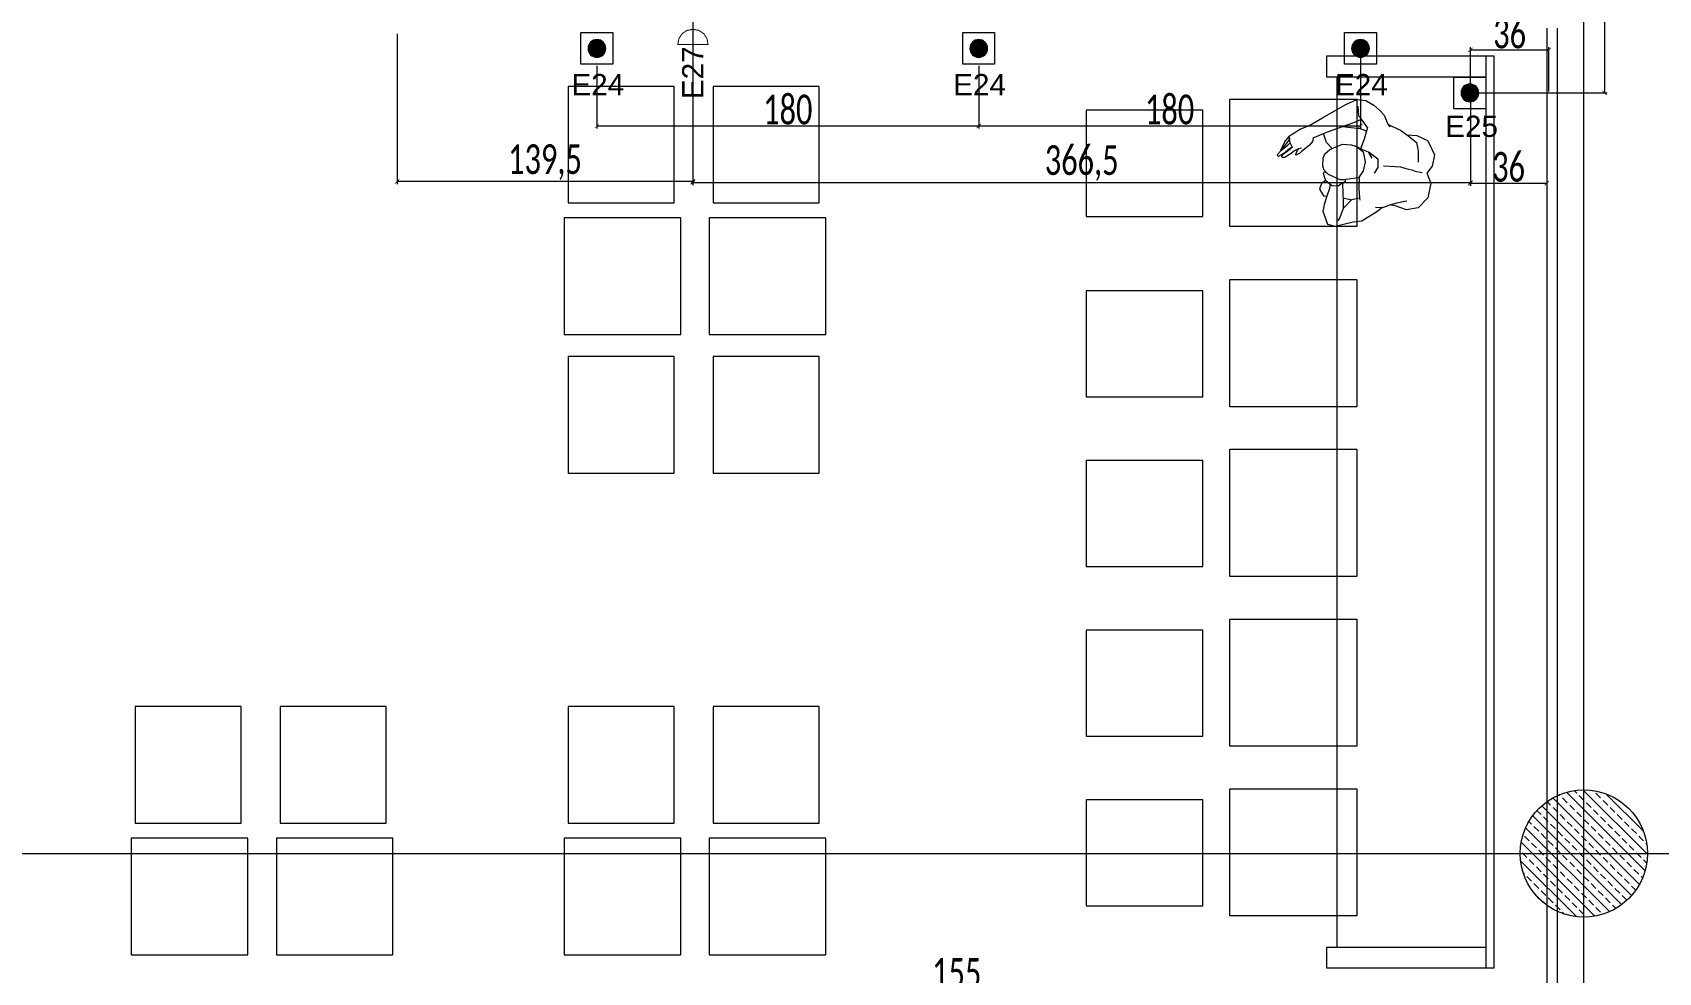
# Model space of a CAD drawing. Header units: millimetres. Extents: x -24 to 530668, y -246875 to -2983.
# Drawn here: x 266653 to 267419, y -118709 to -118266 of the extents above; entities that cross this region are included whole.
import ezdxf
from ezdxf.enums import TextEntityAlignment as Align

# ---------------------------------------------------------------- set-up
doc = ezdxf.new("R2010")
doc.units = ezdxf.units.MM
doc.header["$PDMODE"] = 2
doc.layers.get('0').update_dxf_attribs({"lineweight": 20})
for name, color, linetype, lineweight in [('aydınlatma yazı', 1, 'Continuous', 20), ('elektrik', 10, 'Continuous', 9), ('T_elektrik', 10, 'Continuous', 9), ('t_tarama', 253, 'Continuous', 5), ('t_yazı', 23, 'Continuous', 25), ('ölçü', 251, 'Continuous', 5)]:
    doc.layers.add(name, color=color, linetype=linetype, lineweight=lineweight)
doc.layers.add('Kıtc-014 Elk Tes İşaretler', color=1, linetype='Continuous')
doc.styles.add('ARIALT', font='arial.ttf', dxfattribs={"height": 10})
doc.styles.add('txt_tur_1', font='arial.ttf', dxfattribs={"height": 1.5})
doc.styles.add('Ölçü50', font='calibri.ttf', dxfattribs={"width": 0.7})
doc.dimstyles.new('olcu10', dxfattribs={"dimtxt": 14, "dimasz": 2, "dimexe": 1.25, "dimexo": 0.625, "dimgap": 0.5, "dimtad": 1, "dimdec": 1, "dimrnd": 0.5, "dimzin": 9, "dimtxsty": 'Ölçü50', "dimblk": 'ARCHTICK', "dimcen": 2, "dimclrd": 256, "dimclre": 256, "dimclrt": 6, "dimazin": 2, "dimtfac": 1, "dimtdec": 1, "dimtix": 1, "dimtmove": 0, "dimatfit": 3, "dimldrblk": 'ARCHTICK', "dimfxl": 1, "dimlwd": -1, "dimarcsym": 0})

# ---------------------------------------------------------------- blocks, each defined once
blk = doc.blocks.new('dada')
for p, q in [((219967.82, -31810.1), (219965.63, -31815.29)), ((219973.43, -31806.86), (219967.82, -31810.1)), ((219980.49, -31806.97), (219973.43, -31806.86)), ((219984.71, -31810.01), (219980.49, -31806.97)), ((219984.28, -31815.56), (219984.55, -31812.14)), ((219988.56, -31808.22), (219984.71, -31810.01)), ((219993.91, -31808.37), (219988.56, -31808.22)), ((219998.88, -31812.26), (219993.91, -31808.37)), ((219999.67, -31813.16), (219998.88, -31812.26)), ((219965.63, -31815.29), (219966.32, -31821.02)), ((219966.74, -31822.57), (219967.93, -31820.3)), ((219967.93, -31820.3), (219969.4, -31817.13)), ((219969.4, -31817.13), (219969.8, -31816.05)), ((219984.57, -31817.26), (219984.28, -31815.56)), ((219984.6, -31818.7), (219984.57, -31817.26)), ((219984.6, -31820.52), (219984.6, -31818.7)), ((219984.72, -31822.78), (219984.6, -31820.52)), ((219993.96, -31816.3), (219988.77, -31815.1)), ((219997.59, -31817.95), (219993.96, -31816.3)), ((219999.73, -31822.23), (219997.59, -31817.95)), ((220000.91, -31818.54), (219999.67, -31813.16)), ((220000.18, -31823.15), (220000.91, -31818.54)), ((219964.1, -31826.49), (219961.55, -31828.75)), ((219963.56, -31829.8), (219964.1, -31826.49)), ((219964.1, -31826.49), (219966.74, -31822.57)), ((219966.32, -31821.02), (219966.1, -31823.52)), ((219983.43, -31830.57), (219984.36, -31825.28)), ((219984.36, -31825.28), (219984.72, -31822.78)), ((220001.59, -31826.62), (219999.73, -31822.23)), ((220002.81, -31832.98), (220001.59, -31826.62)), ((219955.53, -31834.58), (219954.16, -31838.39)), ((219961.55, -31828.75), (219955.53, -31834.58)), ((219981.99, -31833.12), (219978.94, -31834.02)), ((219985.92, -31833.89), (219981.99, -31833.12)), ((219988.02, -31838.63), (219985.92, -31833.89)), ((220002.93, -31833.11), (220001.86, -31831.93)), ((220006.66, -31835.82), (220002.93, -31833.11)), ((220008.27, -31838.35), (220006.66, -31835.82)), ((219954.16, -31838.39), (219950.29, -31846.24)), ((219964.26, -31841.56), (219959.4, -31844.48)), ((219964.25, -31845.64), (219964.26, -31841.56)), ((219965.95, -31838.14), (219964.26, -31841.56)), ((219965.95, -31838.14), (219964.98, -31837.71)), ((219970.28, -31839.47), (219965.95, -31838.14)), ((219975.28, -31840.42), (219970.28, -31839.47)), ((219975.15, -31840.74), (219972.56, -31847.46)), ((219978.82, -31839.44), (219975.15, -31840.74)), ((219983.21, -31839.4), (219978.82, -31839.44)), ((219987.64, -31841.51), (219983.21, -31839.4)), ((219988.07, -31839.19), (219985.66, -31836.85)), ((219989.39, -31844.89), (219987.64, -31841.51)), ((219988.07, -31839.19), (219988.02, -31838.63)), ((219988.47, -31841.63), (219988.07, -31839.19)), ((219989.1, -31844.08), (219988.47, -31841.63)), ((219993.46, -31842.32), (219988.64, -31842.96)), ((219999.27, -31842.1), (219993.46, -31842.32)), ((219997.93, -31845.57), (219997.61, -31842.23)), ((219999.27, -31842.1), (220002.34, -31845.71)), ((220010.11, -31841.56), (220008.27, -31838.35)), ((220011.49, -31845.77), (220010.11, -31841.56)), ((219950.29, -31846.24), (219950.45, -31849.81)), ((219950.45, -31849.81), (219955.8, -31853.26)), ((219954.91, -31845.07), (219953.11, -31845.59)), ((219959.4, -31844.48), (219954.91, -31845.07)), ((219962.84, -31845.25), (219959.4, -31844.48)), ((219970.62, -31847.5), (219962.84, -31845.25)), ((219969.08, -31849.16), (219968.58, -31852.23)), ((219970.59, -31848.03), (219969.08, -31849.16)), ((219970.97, -31847.21), (219970.59, -31848.03)), ((219972.17, -31846.32), (219970.97, -31847.21)), ((219972.17, -31846.32), (219972.92, -31846.53)), ((219972.56, -31847.46), (219972.17, -31849.01)), ((219972.17, -31849.01), (219973.41, -31854.95)), ((219988.91, -31851.81), (219989.4, -31847.79)), ((219989.4, -31845.86), (219989.1, -31844.08)), ((219989.4, -31847.79), (219989.39, -31844.89)), ((219997.01, -31853.72), (219997.93, -31845.57)), ((219997.01, -31853.72), (219999.97, -31848.98)), ((219999.97, -31848.98), (220002.34, -31845.71)), ((220002.34, -31845.71), (220003.54, -31847.27)), ((220003.54, -31847.27), (220008.04, -31848.65)), ((220007.38, -31854.47), (220010.84, -31850.1)), ((220010.84, -31850.1), (220011.49, -31845.77)), ((220010.84, -31850.1), (220010.84, -31850.1)), ((219955.8, -31853.26), (219959.9, -31853.53)), ((219959.9, -31853.53), (219963.48, -31853.17)), ((219963.15, -31854.85), (219963.36, -31853.18)), ((219965.64, -31857.49), (219963.15, -31854.85)), ((219963.48, -31853.17), (219967.29, -31852.84)), ((219968.51, -31857.12), (219965.64, -31857.49)), ((219967.29, -31852.84), (219968.82, -31852.87)), ((219970.32, -31855.52), (219968.51, -31857.12)), ((219968.58, -31852.23), (219970.19, -31855.43)), ((219968.58, -31852.23), (219968.58, -31852.23)), ((219970.19, -31855.43), (219971.96, -31856.56)), ((219971.96, -31856.56), (219973.39, -31857.25)), ((219973.39, -31857.25), (219974.3, -31857.1)), ((219973.41, -31854.95), (219974.93, -31857.36)), ((219974.3, -31857.1), (219974, -31855.88)), ((219974.93, -31857.36), (219976.56, -31858.48)), ((219976.56, -31858.48), (219980.28, -31859.2)), ((219980.28, -31859.2), (219982.44, -31858.76)), ((219982.44, -31858.76), (219985.09, -31857.09)), ((219985.09, -31857.09), (219988.91, -31851.81)), ((219985.8, -31856.21), (219987.9, -31859.37)), ((219993.17, -31859.66), (219997.01, -31853.72)), ((219998.72, -31863.72), (220003.67, -31858.47)), ((220003.67, -31858.47), (220007.38, -31854.47)), ((219986.8, -31865.87), (219984.86, -31866.77)), ((219988.57, -31865.91), (219986.8, -31865.87)), ((219987.9, -31859.37), (219991.64, -31861.58)), ((219988.57, -31865.91), (219991.64, -31861.58)), ((219991.64, -31861.58), (219993.17, -31859.66)), ((219993.34, -31869.51), (219998.72, -31863.72)), ((219980.08, -31870.45), (219978.82, -31871.79)), ((219978.82, -31871.79), (219978.86, -31872.05)), ((219978.86, -31872.05), (219979.15, -31872.17)), ((219979.15, -31872.17), (219981.22, -31871.84)), ((219979.15, -31874.38), (219980.27, -31873.42)), ((219981.05, -31869.82), (219980.08, -31870.45)), ((219980.27, -31873.42), (219981.5, -31872.16)), ((219983.16, -31868.07), (219981.05, -31869.82)), ((219981.22, -31871.84), (219982.18, -31871.28)), ((219981.5, -31872.16), (219982.18, -31871.28)), ((219982.18, -31871.28), (219982.73, -31870.18)), ((219984.86, -31866.77), (219983.16, -31868.07)), ((219991.22, -31872.75), (219987.88, -31875.86)), ((219993.34, -31869.51), (219991.22, -31872.75)), ((219976.27, -31878.1), (219976.66, -31876.87)), ((219976.41, -31878.38), (219976.27, -31878.1)), ((219976.79, -31878.46), (219976.41, -31878.38)), ((219976.48, -31879.78), (219978.12, -31877.92)), ((219976.62, -31880.37), (219976.48, -31879.78)), ((219976.88, -31880.62), (219976.62, -31880.37)), ((219976.66, -31876.87), (219977.52, -31876.06)), ((219977.86, -31877.77), (219976.79, -31878.46)), ((219979.16, -31879.29), (219976.88, -31880.62)), ((219977.52, -31876.06), (219978.45, -31875.03)), ((219978.67, -31877.01), (219977.86, -31877.77)), ((219978.12, -31877.92), (219979.05, -31877.16)), ((219978.45, -31875.03), (219979.15, -31874.38)), ((219980.13, -31875.83), (219978.67, -31877.01)), ((219979.05, -31877.16), (219980.26, -31876.22)), ((219981.04, -31877.69), (219979.16, -31879.29)), ((219981.25, -31878.56), (219979.16, -31879.29)), ((219979.44, -31879.52), (219979.16, -31879.29)), ((219981.03, -31879.23), (219979.44, -31879.52)), ((219982.07, -31874.36), (219980.13, -31875.83)), ((219980.26, -31876.22), (219981.28, -31875.32)), ((219984.29, -31878.28), (219981.03, -31879.23)), ((219982.21, -31876.84), (219981.04, -31877.69)), ((219983.47, -31877.43), (219981.25, -31878.56)), ((219981.28, -31875.32), (219982.23, -31874.56)), ((219982.23, -31874.56), (219982.07, -31874.36)), ((219982.21, -31876.84), (219983.86, -31875.88)), ((219982.23, -31874.56), (219983.86, -31875.88)), ((219985.17, -31876.82), (219983.47, -31877.43)), ((219983.86, -31875.88), (219986.68, -31877.05)), ((219986.68, -31877.05), (219984.29, -31878.28)), ((219985.98, -31876.82), (219985.17, -31876.82)), ((219987.88, -31875.86), (219986.68, -31877.05))]:
    blk.add_line(p, q)
blk = doc.blocks.new('NEW')
at = {"layer": 't_tarama'}
h = blk.add_hatch(dxfattribs=at)
h.set_pattern_fill('ANSI33', color=256, angle=90, style=0)
h.set_pattern_definition([(135, (243526.0257, -129410.637), (-4.490128, -4.490128), []), (135, (243526.0257, -129406.147), (-4.490128, -4.490128), [3.175, -1.5875])])
edge = h.paths.add_edge_path()
edge.add_arc((272671.03, -115085.64), 30, 0, 360)
for p, q in [((272671.03, -116910.64, -17966.19), (272671.03, -113648.37, -17966.19)), ((272653.56, -114696.57), (272653.56, -115154.65)), ((272624.81, -114709.55), (272624.81, -115139.79)), ((272628.81, -115139.79), (272628.81, -114709.55)), ((270154.63, -115085.64, -17966.19), (273422.43, -115085.64, -17966.19))]:
    blk.add_line(p, q, dxfattribs=at)
for points in [[(272658.56, -115154.65), (272658.56, -114696.57)], [(272624.81, -114719.55), (272549.81, -114719.55), (272549.81, -114709.55), (272628.81, -114709.55)], [(272554.81, -115129.79), (272554.81, -114719.55)], [(272190.29, -114785.99), (272190.29, -114840.99), (272245.29, -114840.99), (272245.29, -114785.99), (272190.29, -114785.99)], [(272258.69, -114785.99), (272258.69, -114840.99), (272313.69, -114840.99), (272313.69, -114785.99), (272258.69, -114785.99)], [(271986.19, -115078.42), (271986.19, -115133.42), (272041.19, -115133.42), (272041.19, -115078.42), (271986.19, -115078.42)], [(272054.6, -115078.42), (272054.6, -115133.42), (272109.6, -115133.42), (272109.6, -115078.42), (272054.6, -115078.42)], [(272190.29, -115078.42), (272190.29, -115133.42), (272245.29, -115133.42), (272245.29, -115078.42), (272190.29, -115078.42)], [(272258.69, -115078.42), (272258.69, -115133.42), (272313.69, -115133.42), (272313.69, -115078.42), (272258.69, -115078.42)], [(272628.81, -115139.79), (272549.81, -115139.79), (272549.81, -115129.79), (272624.81, -115129.79)]]:
    blk.add_lwpolyline(points, dxfattribs=at)
for points in [[(272192.13, -114723.95), (272192.13, -114778.95), (272242.13, -114778.95), (272242.13, -114723.95)], [(272260.54, -114723.95), (272260.54, -114778.95), (272310.54, -114778.95), (272310.54, -114723.95)], [(272564.08, -114730.02), (272564.08, -114790.02), (272504.08, -114790.02), (272504.08, -114730.02)], [(272436.36, -114785.25), (272491.36, -114785.25), (272491.36, -114735.25), (272436.36, -114735.25)], [(272564.08, -114815.08), (272564.08, -114875.08), (272504.08, -114875.08), (272504.08, -114815.08)], [(272436.36, -114870.32), (272491.36, -114870.32), (272491.36, -114820.32), (272436.36, -114820.32)], [(272192.13, -114851.33), (272192.13, -114906.33), (272242.13, -114906.33), (272242.13, -114851.33)], [(272260.54, -114851.33), (272260.54, -114906.33), (272310.54, -114906.33), (272310.54, -114851.33)], [(272436.36, -114950.34), (272491.36, -114950.34), (272491.36, -114900.34), (272436.36, -114900.34)], [(272564.08, -114895.1), (272564.08, -114955.1), (272504.08, -114955.1), (272504.08, -114895.1)], [(272564.08, -114975.12), (272564.08, -115035.12), (272504.08, -115035.12), (272504.08, -114975.12)], [(272564.08, -114975.12), (272564.08, -115035.12), (272504.08, -115035.12), (272504.08, -114975.12)], [(272436.36, -115030.35), (272491.36, -115030.35), (272491.36, -114980.35), (272436.36, -114980.35)], [(272436.36, -115030.35), (272491.36, -115030.35), (272491.36, -114980.35), (272436.36, -114980.35)], [(271988.03, -115016.38), (271988.03, -115071.38), (272038.03, -115071.38), (272038.03, -115016.38)], [(272056.44, -115016.38), (272056.44, -115071.38), (272106.44, -115071.38), (272106.44, -115016.38)], [(272192.13, -115016.38), (272192.13, -115071.38), (272242.13, -115071.38), (272242.13, -115016.38)], [(272260.54, -115016.38), (272260.54, -115071.38), (272310.54, -115071.38), (272310.54, -115016.38)], [(272564.08, -115055.13), (272564.08, -115115.13), (272504.08, -115115.13), (272504.08, -115055.13)], [(272436.36, -115110.37), (272491.36, -115110.37), (272491.36, -115060.37), (272436.36, -115060.37)]]:
    blk.add_lwpolyline(points, close=True, dxfattribs=at)
blk.add_circle((272671.03, -115085.64), 30, dxfattribs=at)
at = {"layer": 't_tarama', "xscale": -1, "rotation": 256.7058778140276}
blk.add_blockref('dada', (252969.07, -336169.22, 0), dxfattribs=at)
at = {"layer": 't_tarama', "style": 'txt_tur_1'}
for tag, p in [('19S', (270127.4, -114276.05, -17966.19)), ('20T', (270114.02, -115101.05, -17966.19)), ('21U', (270114.02, -116087.05, -17966.19)), ('22V', (270114.02, -116926.05, -17966.19))]:
    blk.add_attdef(tag, text='', height=30, dxfattribs=at).set_placement(p, align=Align.CENTER)
blk = doc.blocks.new('A$C53525628')
at = {"layer": 'T_elektrik'}
h = blk.add_hatch(color=256, dxfattribs=at)
edge = h.paths.add_edge_path()
edge.add_arc((7.5, 7.5), 4.17, 0, 360)
blk.add_lwpolyline([(0, 0), (15, 0), (15, 15), (0, 15)], close=True, dxfattribs=at)
blk.add_circle((7.5, 7.5), 4.17, dxfattribs=at)
blk = doc.blocks.new('TEKLİ PRİZ')
at = {"layer": 'T_elektrik', "lineweight": 18, "const_width": 0.4}
for points in [[(6426.13, -7872.69), (6426.13, -7886.06)], [(6432.06, -7886.06), (6431.64, -7883.74), (6430.37, -7881.83), (6428.46, -7880.56), (6426.13, -7880.14), (6423.81, -7880.56), (6421.9, -7881.83), (6420.63, -7883.74), (6420.21, -7886.06), (6432.06, -7886.06)]]:
    blk.add_lwpolyline(points, dxfattribs=at)
blk = doc.blocks.new('_ArchTick')
at = {"color": 0, "linetype": 'ByBlock', "const_width": 0.15}
blk.add_lwpolyline([(-0.5, -0.5), (0.5, 0.5)], dxfattribs=at)
blk = doc.blocks.new('*D972')
at = {"layer": 'aydınlatma yazı', "lineweight": -2, "transparency": 16777216}
for p, q in [((267469.22, -117869.36), (267502.91, -117869.36)), ((267439.39, -118309.63), (267502.91, -118309.63))]:
    blk.add_line(p, q, dxfattribs=at)
at = {"layer": 'aydınlatma yazı', "transparency": 16777216}
blk.add_line((267501.66, -117869.36), (267501.66, -118309.63), dxfattribs=at)
at = {"layer": 'DEFPOINTS', "color": 0, "transparency": 16777216}
for p in [(267468.59, -117869.36, 0), (267438.76, -118309.63), (267501.66, -118309.63)]:
    blk.add_point(p, dxfattribs=at)
at = {"layer": 'aydınlatma yazı', "transparency": 16777216, "xscale": 2, "yscale": 2, "zscale": 2}
for p, rotation in [((267501.66, -117869.36), 90), ((267501.66, -118309.63), 270)]:
    blk.add_blockref('_ArchTick', p, dxfattribs=dict(at, rotation=rotation))
at = {"layer": 'aydınlatma yazı', "color": 6, "transparency": 16777216, "insert": (267492.53, -118089.5), "char_height": 14, "attachment_point": 5, "rotation": 90, "style": 'Ölçü50'}
blk.add_mtext('440,5', dxfattribs=at)
blk = doc.blocks.new('*D980')
at = {"layer": 'aydınlatma yazı', "lineweight": -2, "transparency": 16777216}
for p, q in [((267438.39, -118313.55), (267438.39, -118288.08)), ((267475.39, -118309.01), (267475.39, -118288.08))]:
    blk.add_line(p, q, dxfattribs=at)
at = {"layer": 'aydınlatma yazı', "transparency": 16777216}
blk.add_line((267438.39, -118289.33), (267475.39, -118289.33), dxfattribs=at)
at = {"layer": 'DEFPOINTS', "color": 0, "transparency": 16777216}
for p in [(267475.39, -118289.33), (267475.39, -118309.63), (267438.39, -118314.17)]:
    blk.add_point(p, dxfattribs=at)
at = {"layer": 'aydınlatma yazı', "transparency": 16777216, "xscale": 2, "yscale": 2, "zscale": 2, "rotation": 180}
blk.add_blockref('_ArchTick', (267438.39, -118289.33), dxfattribs=at)
at = {"layer": 'aydınlatma yazı', "transparency": 16777216, "xscale": 2, "yscale": 2, "zscale": 2}
blk.add_blockref('_ArchTick', (267475.39, -118289.33), dxfattribs=at)
at = {"layer": 'aydınlatma yazı', "color": 6, "transparency": 16777216, "insert": (267456.89, -118281.65), "char_height": 14, "attachment_point": 5, "style": 'Ölçü50'}
blk.add_mtext('36', dxfattribs=at)
blk = doc.blocks.new('*D995')
at = {"layer": 'aydınlatma yazı', "lineweight": -2, "transparency": 16777216}
for p, q in [((267071.85, -118281.77), (267071.85, -118353.08)), ((267438.39, -118310.26), (267438.39, -118353.08))]:
    blk.add_line(p, q, dxfattribs=at)
at = {"layer": 'aydınlatma yazı', "transparency": 16777216}
blk.add_line((267071.85, -118351.83), (267438.39, -118351.83), dxfattribs=at)
at = {"layer": 'DEFPOINTS', "color": 0, "transparency": 16777216}
for p in [(267071.85, -118281.15, 0), (267438.39, -118309.63), (267438.39, -118351.83)]:
    blk.add_point(p, dxfattribs=at)
at = {"layer": 'aydınlatma yazı', "transparency": 16777216, "xscale": 2, "yscale": 2, "zscale": 2, "rotation": 180}
blk.add_blockref('_ArchTick', (267071.85, -118351.83), dxfattribs=at)
at = {"layer": 'aydınlatma yazı', "transparency": 16777216, "xscale": 2, "yscale": 2, "zscale": 2}
blk.add_blockref('_ArchTick', (267438.39, -118351.83), dxfattribs=at)
at = {"layer": 'aydınlatma yazı', "color": 6, "transparency": 16777216, "insert": (267255.12, -118342.7), "char_height": 14, "attachment_point": 5, "style": 'Ölçü50'}
blk.add_mtext('366,5', dxfattribs=at)
blk = doc.blocks.new('*D996')
at = {"layer": 'aydınlatma yazı', "lineweight": -2, "transparency": 16777216}
for p, q in [((267071.85, -118270.3), (267071.85, -118352.64)), ((266932.36, -118281.77), (266932.36, -118352.64))]:
    blk.add_line(p, q, dxfattribs=at)
at = {"layer": 'aydınlatma yazı', "transparency": 16777216}
blk.add_line((267071.85, -118351.39), (266932.36, -118351.39), dxfattribs=at)
at = {"layer": 'DEFPOINTS', "color": 0, "transparency": 16777216}
for p in [(267071.85, -118269.68, 0), (266932.36, -118281.15, 0), (266932.36, -118351.39)]:
    blk.add_point(p, dxfattribs=at)
at = {"layer": 'aydınlatma yazı', "transparency": 16777216, "xscale": 2, "yscale": 2, "zscale": 2, "rotation": 180}
blk.add_blockref('_ArchTick', (266932.36, -118351.39), dxfattribs=at)
at = {"layer": 'aydınlatma yazı', "transparency": 16777216, "xscale": 2, "yscale": 2, "zscale": 2}
blk.add_blockref('_ArchTick', (267071.85, -118351.39), dxfattribs=at)
at = {"layer": 'aydınlatma yazı', "color": 6, "transparency": 16777216, "insert": (267002.1, -118342.26), "char_height": 14, "attachment_point": 5, "style": 'Ölçü50'}
blk.add_mtext('139,5', dxfattribs=at)
blk = doc.blocks.new('*D1007')
at = {"layer": 'aydınlatma yazı', "lineweight": -2, "transparency": 16777216}
for p, q in [((267438.39, -118340.09), (267438.39, -118353.48)), ((267474.39, -118340.09), (267474.39, -118353.48))]:
    blk.add_line(p, q, dxfattribs=at)
at = {"layer": 'aydınlatma yazı', "transparency": 16777216}
blk.add_line((267438.39, -118352.23), (267474.39, -118352.23), dxfattribs=at)
at = {"layer": 'DEFPOINTS', "color": 0, "transparency": 16777216}
for p in [(267438.39, -118339.46, 0.26), (267474.39, -118339.46, 0.26), (267474.39, -118352.23)]:
    blk.add_point(p, dxfattribs=at)
at = {"layer": 'aydınlatma yazı', "transparency": 16777216, "xscale": 2, "yscale": 2, "zscale": 2, "rotation": 180}
blk.add_blockref('_ArchTick', (267438.39, -118352.23), dxfattribs=at)
at = {"layer": 'aydınlatma yazı', "transparency": 16777216, "xscale": 2, "yscale": 2, "zscale": 2}
blk.add_blockref('_ArchTick', (267474.39, -118352.23), dxfattribs=at)
at = {"layer": 'aydınlatma yazı', "color": 6, "transparency": 16777216, "insert": (267456.39, -118344.55), "char_height": 14, "attachment_point": 5, "style": 'Ölçü50'}
blk.add_mtext('36', dxfattribs=at)
blk = doc.blocks.new('*D1008')
at = {"layer": 'aydınlatma yazı', "lineweight": -2, "transparency": 16777216}
for p, q in [((267118.77, -118731.61), (267118.77, -118730.98)), ((267273.61, -118731.61), (267273.61, -118730.98))]:
    blk.add_line(p, q, dxfattribs=at)
at = {"layer": 'aydınlatma yazı', "transparency": 16777216}
blk.add_line((267118.77, -118732.23), (267273.61, -118732.23), dxfattribs=at)
at = {"layer": 'DEFPOINTS', "color": 0, "transparency": 16777216}
for p in [(267118.77, -118732.23), (267273.61, -118732.23, 0.26), (267273.61, -118732.23)]:
    blk.add_point(p, dxfattribs=at)
at = {"layer": 'aydınlatma yazı', "transparency": 16777216, "xscale": 2, "yscale": 2, "zscale": 2, "rotation": 180}
blk.add_blockref('_ArchTick', (267118.77, -118732.23), dxfattribs=at)
at = {"layer": 'aydınlatma yazı', "transparency": 16777216, "xscale": 2, "yscale": 2, "zscale": 2}
blk.add_blockref('_ArchTick', (267273.61, -118732.23), dxfattribs=at)
at = {"layer": 'aydınlatma yazı', "color": 6, "transparency": 16777216, "insert": (267196.19, -118724.61), "char_height": 14, "attachment_point": 5, "style": 'Ölçü50'}
blk.add_mtext('155', dxfattribs=at)
blk = doc.blocks.new('*D1014')
at = {"layer": 'DEFPOINTS', "color": 0, "transparency": 16777216}
for p in [(267026.56, -118296.15, 0.26), (267206.56, -118296.15, 0.26), (267206.56, -118325.19)]:
    blk.add_point(p, dxfattribs=at)
at = {"layer": 'ölçü', "lineweight": -2, "transparency": 16777216}
for p, q in [((267026.56, -118296.78), (267026.56, -118326.44)), ((267206.56, -118296.78), (267206.56, -118326.44))]:
    blk.add_line(p, q, dxfattribs=at)
at = {"layer": 'ölçü', "transparency": 16777216}
blk.add_line((267026.56, -118325.19), (267206.56, -118325.19), dxfattribs=at)
at = {"layer": 'ölçü', "transparency": 16777216, "xscale": 2, "yscale": 2, "zscale": 2, "rotation": 180}
blk.add_blockref('_ArchTick', (267026.56, -118325.19), dxfattribs=at)
at = {"layer": 'ölçü', "transparency": 16777216, "xscale": 2, "yscale": 2, "zscale": 2}
blk.add_blockref('_ArchTick', (267206.56, -118325.19), dxfattribs=at)
at = {"layer": 'ölçü', "color": 6, "transparency": 16777216, "insert": (267116.56, -118317.51), "char_height": 14, "attachment_point": 5, "style": 'Ölçü50'}
blk.add_mtext('180', dxfattribs=at)
blk = doc.blocks.new('*D1015')
at = {"layer": 'DEFPOINTS', "color": 0, "transparency": 16777216}
for p in [(267386.56, -118288.65, 0.26), (267206.56, -118296.15, 0.26), (267386.56, -118325.19)]:
    blk.add_point(p, dxfattribs=at)
at = {"layer": 'ölçü', "lineweight": -2, "transparency": 16777216}
for p, q in [((267386.56, -118289.28), (267386.56, -118326.44)), ((267206.56, -118296.78), (267206.56, -118326.44))]:
    blk.add_line(p, q, dxfattribs=at)
at = {"layer": 'ölçü', "transparency": 16777216}
blk.add_line((267206.56, -118325.19), (267386.56, -118325.19), dxfattribs=at)
at = {"layer": 'ölçü', "transparency": 16777216, "xscale": 2, "yscale": 2, "zscale": 2, "rotation": 180}
blk.add_blockref('_ArchTick', (267206.56, -118325.19), dxfattribs=at)
at = {"layer": 'ölçü', "transparency": 16777216, "xscale": 2, "yscale": 2, "zscale": 2}
blk.add_blockref('_ArchTick', (267386.56, -118325.19), dxfattribs=at)
at = {"layer": 'ölçü', "color": 6, "transparency": 16777216, "insert": (267296.56, -118317.51), "char_height": 14, "attachment_point": 5, "style": 'Ölçü50'}
blk.add_mtext('180', dxfattribs=at)
blk = doc.blocks.new('elektrik sd')
at = {"layer": 'elektrik', "extrusion": (-2.09853e-08, 8.12323e-08, 1), "xscale": 1.199999999999997, "yscale": 1.199999999999997, "zscale": 1.199999999999997}
blk.add_blockref('TEKLİ PRİZ', (259360.49, -108823.48, -0.02), dxfattribs=at)
at = {"layer": 'Kıtc-014 Elk Tes İşaretler', "xscale": -1.000359529408342, "yscale": 1.000359529408342, "zscale": 1.000359529408342}
for p in [(267034.07, -118296.15, 0), (267214.07, -118296.15, 0), (267394.07, -118296.15, 0), (267445.64, -118317.13, 0)]:
    blk.add_blockref('A$C53525628', p, dxfattribs=at)
at = {"layer": 't_yazı', "color": 1, "style": 'ARIALT'}
blk.add_text('E27', height=10, rotation=90, dxfattribs=at).set_placement((267076.76, -118312.55, 0))
for s, p in [('E24', (267014.56, -118310.72, -0.2)), ('E24', (267194.56, -118310.72, -0.2)), ('E24', (267374.56, -118310.72, -0.2)), ('E25', (267426.53, -118330.37, 0))]:
    blk.add_text(s, height=10, dxfattribs=at).set_placement(p)
at = {"layer": 'aydınlatma yazı'}
dim = blk.add_linear_dim(base=(267501.66, -118309.63), p1=(267468.59, -117869.36, 0), p2=(267438.76, -118309.63), angle=90, dimstyle='olcu10', dxfattribs=at)
dim.commit()
dim.dimension.update_dxf_attribs({"geometry": '*D972', "text_midpoint": (267492.53, -118089.5)})
for base, p1, p2, picture, middle in [((266932.36, -118351.39), (267071.85, -118269.68, 0), (266932.36, -118281.15, 0), '*D996', (267002.1, -118342.26)), ((267438.39, -118351.83), (267071.85, -118281.15, 0), (267438.39, -118309.63), '*D995', (267255.12, -118342.7))]:
    dim = blk.add_linear_dim(base=base, p1=p1, p2=p2, dimstyle='olcu10', dxfattribs=at)
    dim.commit()
    dim.dimension.update_dxf_attribs({"geometry": picture, "text_midpoint": middle})
dim = blk.add_linear_dim(base=(267475.39, -118289.33), p1=(267438.39, -118314.17), p2=(267475.39, -118309.63), text='36', dimstyle='olcu10', dxfattribs=at)
dim.commit()
dim.dimension.update_dxf_attribs({"geometry": '*D980', "text_midpoint": (267456.89, -118281.65)})
at = {"layer": 'aydınlatma yazı', "color": 2}
for base, p1, p2, picture, middle in [((267474.39, -118352.23, -0.26), (267438.39, -118339.46), (267474.39, -118339.46, 0), '*D1007', (267456.39, -118344.55, -0.26)), ((267273.61, -118732.23, -0.26), (267118.77, -118732.23, -0.26), (267273.61, -118732.23, 0), '*D1008', (267196.19, -118724.61, -0.26))]:
    dim = blk.add_linear_dim(base=base, p1=p1, p2=p2, dimstyle='olcu10', dxfattribs=at)
    dim.commit()
    dim.dimension.update_dxf_attribs({"geometry": picture, "text_midpoint": middle})
at = {"layer": 'ölçü', "color": 2}
dim = blk.add_linear_dim(base=(267386.56, -118325.19, -0.26), p1=(267206.56, -118296.15, 0), p2=(267386.56, -118288.65, 0), dimstyle='olcu10', override={"dimtmove": 1}, dxfattribs=at)
dim.commit()
dim.dimension.update_dxf_attribs({"geometry": '*D1015', "text_midpoint": (267296.56, -118317.51, -0.26)})
dim = blk.add_linear_dim(base=(267206.56, -118325.19, -0.26), p1=(267026.56, -118296.15, 0), p2=(267206.56, -118296.15, 0), dimstyle='olcu10', dxfattribs=at)
dim.commit()
dim.dimension.update_dxf_attribs({"geometry": '*D1014', "text_midpoint": (267116.56, -118317.51, -0.26)})

msp = doc.modelspace()

# ---------------------------------------------------------------- block references
at = {"layer": 'ölçü', "color": 2}
for name, p in [('NEW', (-5286.767, -3566.99, 0.261)), ('elektrik sd', (-107.597, 15.586, 0.261))]:
    msp.add_blockref(name, p, dxfattribs=at)

doc.saveas('drawing.dxf')
